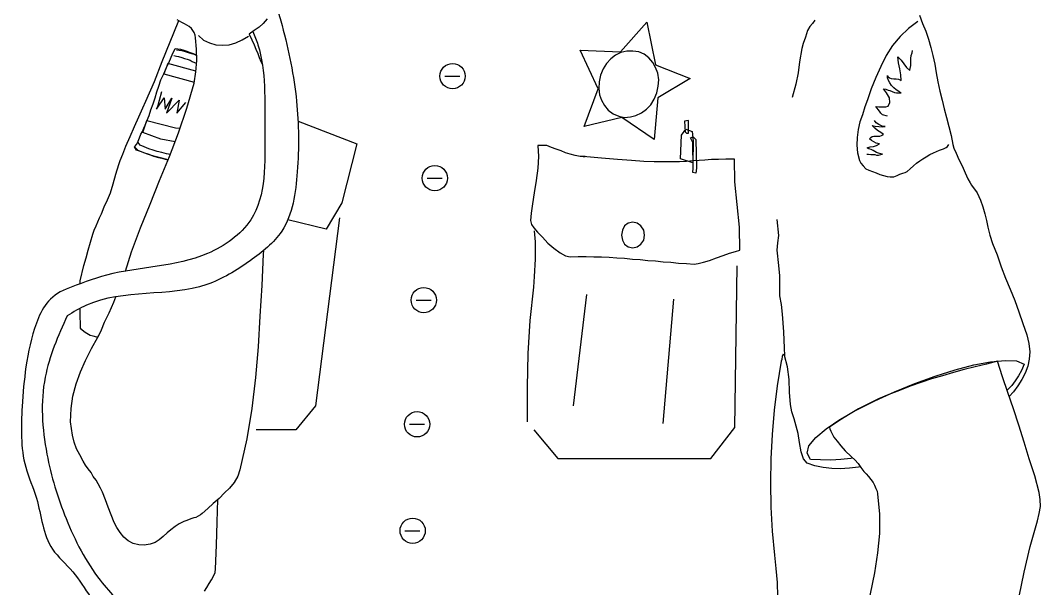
# Model space of a CAD drawing. Header units: millimetres. Extents: x -346728 to 1320345, y -537202 to -385966.
# Drawn here: x 594702 to 600603, y -499595 to -496309 of the extents above; entities that cross this region are included whole.
import ezdxf

# ---------------------------------------------------------------- set-up
doc = ezdxf.new("R2010")
doc.units = ezdxf.units.MM
doc.header["$LTSCALE"] = 100
doc.layers.add('manh', color=4, linetype='Continuous')

msp = doc.modelspace()

# ---------------------------------------------------------------- linework, layer by layer
at = {"layer": 'manh', "color": 9}
for p, q in [((595567.7, -496433.9, 455.8), (595615.1, -496318.3, 455.8)), ((595636, -496320.9, 455.8), (595609.8, -496305.2, 455.8)), ((595615.1, -496318.3, 455.8), (595618.3, -496310.3, 455.8)), ((595651.8, -496328.9, 455.8), (595636, -496320.9, 455.8)), ((595664.9, -496336.7, 455.8), (595651.8, -496328.9, 455.8)), ((596106.2, -496326.2, 455.8), (596082.6, -496347.2, 455.8)), ((596129.9, -496299.9, 455.8), (596106.2, -496326.2, 455.8)), ((598173.4, -496491.7, 455.8), (598325.8, -496318.3, 455.8)), ((598325.8, -496318.3, 455.8), (598375.8, -496565.2, 455.8)), ((599284.5, -496326.2, 455.8), (599268.8, -496344.6, 455.8)), ((599297.7, -496307.8, 455.8), (599284.5, -496326.2, 455.8)), ((599894.1, -496315.7, 455.8), (599838.9, -496355.1, 455.8)), ((599901.9, -496278.9, 455.8), (599920.3, -496326.2, 455.8)), ((599920.3, -496326.2, 455.8), (599938.6, -496370.8, 455.8)), ((595678, -496344.6, 455.8), (595664.9, -496336.7, 455.8)), ((595691.3, -496355.1, 455.8), (595678, -496344.6, 455.8)), ((595699.1, -496368.3, 455.8), (595691.3, -496355.1, 455.8)), ((595707, -496378.7, 455.8), (595699.1, -496368.3, 455.8)), ((595712.2, -496394.5, 455.8), (595707, -496378.7, 455.8)), ((595714.8, -496410.2, 455.8), (595712.2, -496394.5, 455.8)), ((596053.7, -496368.3, 455.8), (596024.9, -496389.2, 455.8)), ((596024.9, -496389.2, 455.8), (596040.6, -496420.8, 455.8)), ((596082.6, -496347.2, 455.8), (596053.7, -496368.3, 455.8)), ((599255.7, -496368.3, 455.8), (599242.6, -496405, 455.8)), ((599268.8, -496344.6, 455.8), (599255.7, -496368.3, 455.8)), ((599838.9, -496355.1, 455.8), (599791.6, -496402.4, 455.8)), ((599938.6, -496370.8, 455.8), (599954.4, -496418.2, 455.8)), ((595523.1, -496546.9, 455.8), (595567.7, -496433.9, 455.8)), ((595720.1, -496476, 455.8), (595714.8, -496410.2, 455.8)), ((595733.2, -496397.1, 455.8), (595762.2, -496423.4, 455.8)), ((595762.2, -496423.4, 455.8), (595796.3, -496439.2, 455.8)), ((595796.3, -496439.2, 455.8), (595833.1, -496449.6, 455.8)), ((595833.1, -496449.6, 455.8), (595869.8, -496452.3, 455.8)), ((595869.8, -496452.3, 455.8), (595909.3, -496449.6, 455.8)), ((595909.3, -496449.6, 455.8), (595948.7, -496439.2, 455.8)), ((595948.7, -496439.2, 455.8), (595985.4, -496420.8, 455.8)), ((595985.4, -496420.8, 455.8), (596022.2, -496399.8, 455.8)), ((596040.6, -496420.8, 455.8), (596053.7, -496449.6, 455.8)), ((596053.7, -496449.6, 455.8), (596064.2, -496476, 455.8)), ((599229.4, -496441.8, 455.8), (599221.6, -496470.7, 455.8)), ((599242.6, -496405, 455.8), (599229.4, -496441.8, 455.8)), ((599791.6, -496402.4, 455.8), (599747, -496454.9, 455.8)), ((599954.4, -496418.2, 455.8), (599967.6, -496465.4, 455.8)), ((595565.1, -496544.2, 455.8), (595580.8, -496507.4, 455.8)), ((595580.8, -496507.4, 455.8), (595596.7, -496470.7, 455.8)), ((595596.7, -496470.7, 455.8), (595612.4, -496473.3, 455.8)), ((595604.5, -496478.6, 455.8), (595620.2, -496481.1, 455.8)), ((595612.4, -496473.3, 455.8), (595628.2, -496476, 455.8)), ((595620.2, -496481.1, 455.8), (595636, -496483.8, 455.8)), ((595628.2, -496476, 455.8), (595646.6, -496481.1, 455.8)), ((595636, -496483.8, 455.8), (595654.5, -496489.1, 455.8)), ((595646.6, -496481.1, 455.8), (595664.9, -496486.4, 455.8)), ((595654.5, -496489.1, 455.8), (595672.9, -496494.3, 455.8)), ((595664.9, -496486.4, 455.8), (595683.3, -496494.3, 455.8)), ((595672.9, -496494.3, 455.8), (595691.3, -496499.5, 455.8)), ((595683.3, -496494.3, 455.8), (595701.7, -496499.5, 455.8)), ((595691.3, -496499.5, 455.8), (595707, -496504.8, 455.8)), ((595701.7, -496499.5, 455.8), (595717.5, -496507.4, 455.8)), ((595707, -496504.8, 455.8), (595721.5, -496512.1, 455.8)), ((595717.5, -496507.4, 455.8), (595721.4, -496508.7, 455.8)), ((595722.7, -496541.6, 455.8), (595720.1, -496476, 455.8)), ((596064.2, -496476, 455.8), (596074.7, -496499.5, 455.8)), ((596074.7, -496499.5, 455.8), (596082.6, -496523.2, 455.8)), ((598044.7, -496704.4, 455.8), (597939.6, -496481.1, 455.8)), ((597939.6, -496481.1, 455.8), (598173.4, -496491.7, 455.8)), ((598144.5, -496510.1, 455.8), (598118.2, -496531.1, 455.8)), ((598176, -496494.3, 455.8), (598144.5, -496510.1, 455.8)), ((598210.2, -496486.4, 455.8), (598176, -496494.3, 455.8)), ((598244.4, -496486.4, 455.8), (598210.2, -496486.4, 455.8)), ((598278.5, -496491.7, 455.8), (598244.4, -496486.4, 455.8)), ((598310, -496504.8, 455.8), (598278.5, -496491.7, 455.8)), ((598336.3, -496525.8, 455.8), (598310, -496504.8, 455.8)), ((599221.6, -496470.7, 455.8), (599208.5, -496549.5, 455.8)), ((599747, -496454.9, 455.8), (599710.2, -496512.7, 455.8)), ((599854.6, -496512.7, 455.8), (599859.8, -496497, 455.8)), ((599859.8, -496497, 455.8), (599862.5, -496483.8, 455.8)), ((599967.6, -496465.4, 455.8), (599980.7, -496512.7, 455.8)), ((595478.4, -496662.5, 455.8), (595523.1, -496546.9, 455.8)), ((595554.6, -496557.3, 455.8), (595531, -496617.8, 455.8)), ((595546.7, -496581, 455.8), (595565.1, -496544.2, 455.8)), ((595717.8, -496603.5, 455.8), (595554.6, -496557.3, 455.8)), ((595588.8, -496512.7, 455.8), (595604.5, -496515.4, 455.8)), ((595604.5, -496515.4, 455.8), (595617.6, -496517.9, 455.8)), ((595617.6, -496517.9, 455.8), (595636, -496523.2, 455.8)), ((595636, -496523.2, 455.8), (595651.8, -496528.5, 455.8)), ((595651.8, -496528.5, 455.8), (595667.6, -496533.8, 455.8)), ((595667.6, -496533.8, 455.8), (595683.3, -496538.9, 455.8)), ((595683.3, -496538.9, 455.8), (595696.4, -496546.9, 455.8)), ((595696.4, -496546.9, 455.8), (595709.6, -496552.1, 455.8)), ((595709.6, -496552.1, 455.8), (595721.5, -496556.1, 455.8)), ((595717.5, -496607.3, 455.8), (595722.7, -496541.6, 455.8)), ((596082.6, -496523.2, 455.8), (596093.1, -496546.9, 455.8)), ((596093.1, -496546.9, 455.8), (596102, -496564.7, 455.8)), ((598092, -496557.3, 455.8), (598073.6, -496588.9, 455.8)), ((598118.2, -496531.1, 455.8), (598092, -496557.3, 455.8)), ((598359.9, -496552.1, 455.8), (598336.3, -496525.8, 455.8)), ((598375.8, -496581, 455.8), (598359.9, -496552.1, 455.8)), ((598375.8, -496565.2, 455.8), (598575.4, -496644.1, 455.8)), ((599208.5, -496549.5, 455.8), (599200.5, -496612.5, 455.8)), ((599710.2, -496512.7, 455.8), (599678.6, -496575.7, 455.8)), ((599781.1, -496554.7, 455.8), (599778.4, -496520.5, 455.8)), ((599778.4, -496520.5, 455.8), (599796.8, -496538.9, 455.8)), ((599788.9, -496588.9, 455.8), (599781.1, -496554.7, 455.8)), ((599796.8, -496538.9, 455.8), (599812.6, -496560, 455.8)), ((599812.6, -496560, 455.8), (599828.3, -496581, 455.8)), ((599849.4, -496586.3, 455.8), (599852, -496570.5, 455.8)), ((599852, -496528.5, 455.8), (599854.6, -496512.7, 455.8)), ((599852, -496541.6, 455.8), (599852, -496528.5, 455.8)), ((599852, -496554.7, 455.8), (599852, -496541.6, 455.8)), ((599852, -496570.5, 455.8), (599852, -496554.7, 455.8)), ((599980.7, -496512.7, 455.8), (599991.2, -496562.6, 455.8)), ((599991.2, -496562.6, 455.8), (599999.1, -496612.5, 455.8)), ((595515.2, -496651.9, 455.8), (595531, -496617.8, 455.8)), ((595531, -496617.8, 455.8), (595546.7, -496581, 455.8)), ((595531, -496617.8, 455.8), (595708, -496666.7, 455.8)), ((595707, -496672.9, 455.8), (595717.5, -496607.3, 455.8)), ((598057.9, -496625.7, 455.8), (598050, -496665.1, 455.8)), ((598073.6, -496588.9, 455.8), (598057.9, -496625.7, 455.8)), ((598388.9, -496615.1, 455.8), (598375.8, -496581, 455.8)), ((598394.1, -496651.9, 455.8), (598388.9, -496615.1, 455.8)), ((599200.5, -496612.5, 455.8), (599187.4, -496678.2, 455.8)), ((599678.6, -496575.7, 455.8), (599649.7, -496638.8, 455.8)), ((599718, -496641.4, 455.8), (599718, -496628.2, 455.8)), ((599718, -496628.2, 455.8), (599720.6, -496636.2, 455.8)), ((599794.2, -496623, 455.8), (599788.9, -496588.9, 455.8)), ((599796.8, -496657.2, 455.8), (599794.2, -496623, 455.8)), ((599828.3, -496581, 455.8), (599846.7, -496599.4, 455.8)), ((599846.7, -496599.4, 455.8), (599849.4, -496586.3, 455.8)), ((599999.1, -496612.5, 455.8), (600009.6, -496665.1, 455.8)), ((595428.6, -496775.4, 455.8), (595478.4, -496662.5, 455.8)), ((595491.5, -496722.8, 455.8), (595502.1, -496688.7, 455.8)), ((595502.1, -496688.7, 455.8), (595515.2, -496651.9, 455.8)), ((595664.9, -496817.4, 455.8), (595707, -496672.9, 455.8)), ((598050, -496665.1, 455.8), (598047.3, -496701.9, 455.8)), ((598383.6, -496728.1, 455.8), (598391.5, -496688.7, 455.8)), ((598575.4, -496644.1, 455.8), (598388.9, -496757, 455.8)), ((598391.5, -496688.7, 455.8), (598394.1, -496651.9, 455.8)), ((599187.4, -496678.2, 455.8), (599166.4, -496754.4, 455.8)), ((599649.7, -496638.8, 455.8), (599623.4, -496704.4, 455.8)), ((599723.3, -496657.2, 455.8), (599718, -496641.4, 455.8)), ((599720.6, -496636.2, 455.8), (599728.6, -496641.4, 455.8)), ((599731.1, -496670.3, 455.8), (599723.3, -496657.2, 455.8)), ((599728.6, -496641.4, 455.8), (599739, -496644.1, 455.8)), ((599741.7, -496686, 455.8), (599731.1, -496670.3, 455.8)), ((599739, -496644.1, 455.8), (599754.8, -496646.7, 455.8)), ((599754.8, -496699.2, 455.8), (599741.7, -496686, 455.8)), ((599754.8, -496646.7, 455.8), (599767.9, -496646.7, 455.8)), ((599767.9, -496646.7, 455.8), (599781.1, -496649.3, 455.8)), ((599781.1, -496649.3, 455.8), (599791.6, -496651.9, 455.8)), ((599791.6, -496651.9, 455.8), (599796.8, -496657.2, 455.8)), ((600009.6, -496665.1, 455.8), (600020.1, -496717.6, 455.8)), ((595481.1, -496757, 455.8), (595491.5, -496722.8, 455.8)), ((595517.8, -496722.8, 455.8), (595504.7, -496772.8, 455.8)), ((597963.3, -496922.5, 455.8), (598044.7, -496704.4, 455.8)), ((598047.3, -496701.9, 455.8), (598052.6, -496738.7, 455.8)), ((598052.6, -496738.7, 455.8), (598063.1, -496770.1, 455.8)), ((598367.8, -496764.9, 455.8), (598383.6, -496728.1, 455.8)), ((599623.4, -496704.4, 455.8), (599602.4, -496767.5, 455.8)), ((599712.7, -496728.1, 455.8), (599694.3, -496704.4, 455.8)), ((599694.3, -496704.4, 455.8), (599707.5, -496707.1, 455.8)), ((599707.5, -496707.1, 455.8), (599720.6, -496712.3, 455.8)), ((599728.6, -496757, 455.8), (599712.7, -496728.1, 455.8)), ((599720.6, -496712.3, 455.8), (599731.1, -496715, 455.8)), ((599731.1, -496715, 455.8), (599744.3, -496720.3, 455.8)), ((599744.3, -496720.3, 455.8), (599757.4, -496725.4, 455.8)), ((599767.9, -496709.7, 455.8), (599754.8, -496699.2, 455.8)), ((599757.4, -496725.4, 455.8), (599770.5, -496728.1, 455.8)), ((599783.7, -496720.3, 455.8), (599767.9, -496709.7, 455.8)), ((599770.5, -496728.1, 455.8), (599783.7, -496728.1, 455.8)), ((599796.8, -496728.1, 455.8), (599783.7, -496720.3, 455.8)), ((599783.7, -496728.1, 455.8), (599796.8, -496728.1, 455.8)), ((600020.1, -496717.6, 455.8), (600033.2, -496770.1, 455.8)), ((595410.2, -496814.7, 455.8), (595428.6, -496775.4, 455.8)), ((595457.4, -496825.3, 455.8), (595470.5, -496791.2, 455.8)), ((595470.5, -496791.2, 455.8), (595481.1, -496757, 455.8)), ((595488.9, -496822.7, 455.8), (595533.6, -496757, 455.8)), ((595496.8, -496801.6, 455.8), (595491.5, -496817.4, 455.8)), ((595504.7, -496772.8, 455.8), (595496.8, -496801.6, 455.8)), ((595533.6, -496757, 455.8), (595538.9, -496822.7, 455.8)), ((595538.9, -496822.7, 455.8), (595578.3, -496759.6, 455.8)), ((595578.3, -496759.6, 455.8), (595546.7, -496846.3, 455.8)), ((595546.7, -496846.3, 455.8), (595620.2, -496770.1, 455.8)), ((595620.2, -496770.1, 455.8), (595607.1, -496846.3, 455.8)), ((595607.1, -496846.3, 455.8), (595659.7, -496783.2, 455.8)), ((598063.1, -496770.1, 455.8), (598081.5, -496801.6, 455.8)), ((598081.5, -496801.6, 455.8), (598102.5, -496827.9, 455.8)), ((598323.1, -496822.7, 455.8), (598349.4, -496796.4, 455.8)), ((598349.4, -496796.4, 455.8), (598367.8, -496764.9, 455.8)), ((598388.9, -496757, 455.8), (598367.8, -496998.7, 455.8)), ((599602.4, -496767.5, 455.8), (599586.7, -496809.6, 455.8)), ((599670.8, -496833.1, 455.8), (599649.7, -496806.9, 455.8)), ((599649.7, -496806.9, 455.8), (599668.1, -496809.6, 455.8)), ((599707.5, -496809.6, 455.8), (599720.6, -496804.3, 455.8)), ((599720.6, -496804.3, 455.8), (599731.1, -496783.2, 455.8)), ((599731.1, -496783.2, 455.8), (599728.6, -496757, 455.8)), ((600033.2, -496770.1, 455.8), (600046.3, -496820, 455.8)), ((595386.5, -496867.4, 455.8), (595410.2, -496814.7, 455.8)), ((595431.2, -496896.2, 455.8), (595446.9, -496859.4, 455.8)), ((595446.9, -496859.4, 455.8), (595457.4, -496825.3, 455.8)), ((595491.5, -496817.4, 455.8), (595488.9, -496822.7, 455.8)), ((595617.6, -496959.3, 455.8), (595664.9, -496817.4, 455.8)), ((598102.5, -496827.9, 455.8), (598131.4, -496849, 455.8)), ((598131.4, -496849, 455.8), (598162.9, -496862.1, 455.8)), ((598162.9, -496862.1, 455.8), (598197.1, -496869.9, 455.8)), ((598231.2, -496867.4, 455.8), (598262.8, -496859.4, 455.8)), ((598262.8, -496859.4, 455.8), (598294.3, -496843.7, 455.8)), ((598294.3, -496843.7, 455.8), (598323.1, -496822.7, 455.8)), ((599573.6, -496854.2, 455.8), (599557.8, -496896.2, 455.8)), ((599586.7, -496809.6, 455.8), (599573.6, -496854.2, 455.8)), ((599668.1, -496809.6, 455.8), (599689.2, -496809.6, 455.8)), ((599678.6, -496846.3, 455.8), (599670.8, -496833.1, 455.8)), ((599689.2, -496854.2, 455.8), (599678.6, -496846.3, 455.8)), ((599689.2, -496809.6, 455.8), (599707.5, -496809.6, 455.8)), ((599718, -496862.1, 455.8), (599689.2, -496854.2, 455.8)), ((600046.3, -496820, 455.8), (600059.5, -496869.9, 455.8)), ((595336.6, -496980.2, 455.8), (595362.8, -496922.5, 455.8)), ((595362.8, -496922.5, 455.8), (595386.5, -496867.4, 455.8)), ((595410.2, -496956.7, 455.8), (595433.7, -496888.3, 455.8)), ((595415.3, -496933, 455.8), (595423.3, -496914.6, 455.8)), ((595423.3, -496914.6, 455.8), (595431.2, -496896.2, 455.8)), ((595433.7, -496888.3, 455.8), (595599.2, -496930.3, 455.8)), ((596308, -496891.2, 455.8), (596647.4, -497022.3, 455.8)), ((598181.3, -496869.9, 455.8), (597963.3, -496922.5, 455.8)), ((598367.8, -496998.7, 455.8), (598181.3, -496869.9, 455.8)), ((598197.1, -496869.9, 455.8), (598231.2, -496867.4, 455.8)), ((598567.4, -496888.3, 455.8), (598543.8, -496890.9, 455.8)), ((598543.8, -496890.9, 455.8), (598546.4, -496954, 455.8)), ((598567.4, -496961.8, 455.8), (598567.4, -496888.3, 455.8)), ((599557.8, -496896.2, 455.8), (599547.2, -496940.9, 455.8)), ((599644.5, -496933, 455.8), (599628.7, -496917.2, 455.8)), ((599628.7, -496917.2, 455.8), (599647.1, -496919.9, 455.8)), ((599652.4, -496901.5, 455.8), (599641.8, -496888.3, 455.8)), ((599647.1, -496919.9, 455.8), (599668.1, -496922.5, 455.8)), ((599668.1, -496912, 455.8), (599652.4, -496901.5, 455.8)), ((599686.5, -496919.9, 455.8), (599668.1, -496912, 455.8)), ((599668.1, -496922.5, 455.8), (599686.5, -496925.1, 455.8)), ((599704.9, -496922.5, 455.8), (599686.5, -496919.9, 455.8)), ((599686.5, -496925.1, 455.8), (599704.9, -496922.5, 455.8)), ((600059.5, -496869.9, 455.8), (600072.6, -496922.5, 455.8)), ((600072.6, -496922.5, 455.8), (600085.7, -496975, 455.8)), ((595312.9, -497035.5, 455.8), (595336.6, -496980.2, 455.8)), ((595391.8, -496988.1, 455.8), (595399.6, -496967.1, 455.8)), ((595399.6, -496967.1, 455.8), (595407.5, -496951.4, 455.8)), ((595407.5, -496951.4, 455.8), (595415.3, -496933, 455.8)), ((595515.2, -496996.1, 455.8), (595410.2, -496956.7, 455.8)), ((595565.1, -497095.8, 455.8), (595617.6, -496959.3, 455.8)), ((595599.2, -496930.3, 455.8), (595626.7, -496932, 455.8)), ((598520.2, -497109, 455.8), (598525.4, -496972.4, 455.8)), ((598525.4, -496972.4, 455.8), (598551.7, -496938.3, 455.8)), ((598546.4, -496954, 455.8), (598554.3, -496961.8, 455.8)), ((598551.7, -496938.3, 455.8), (598588.5, -496951.4, 455.8)), ((598554.3, -496961.8, 455.8), (598567.4, -496961.8, 455.8)), ((598578, -496988.1, 455.8), (598593.8, -496982.9, 455.8)), ((598588.5, -496951.4, 455.8), (598593.8, -497006.5, 455.8)), ((598593.8, -496982.9, 455.8), (598609.5, -496998.7, 455.8)), ((599547.2, -496940.9, 455.8), (599542.1, -496985.5, 455.8)), ((599620.8, -496985.5, 455.8), (599628.7, -496980.2, 455.8)), ((599628.7, -496980.2, 455.8), (599639.2, -496977.7, 455.8)), ((599639.2, -496977.7, 455.8), (599649.7, -496977.7, 455.8)), ((599660.2, -496946.1, 455.8), (599644.5, -496933, 455.8)), ((599649.7, -496977.7, 455.8), (599662.8, -496977.7, 455.8)), ((599678.6, -496956.7, 455.8), (599660.2, -496946.1, 455.8)), ((599662.8, -496977.7, 455.8), (599673.3, -496977.7, 455.8)), ((599673.3, -496977.7, 455.8), (599683.9, -496975, 455.8)), ((599694.3, -496969.8, 455.8), (599678.6, -496956.7, 455.8)), ((599683.9, -496975, 455.8), (599694.3, -496969.8, 455.8)), ((600085.7, -496975, 455.8), (600096.3, -497027.6, 455.8)), ((595294.6, -497082.7, 455.8), (595312.9, -497035.5, 455.8)), ((595362.8, -497040.7, 455.8), (595376, -497024.9, 455.8)), ((595373.4, -497059.1, 455.8), (595362.8, -497040.7, 455.8)), ((595383.9, -497061.7, 455.8), (595362.8, -497040.7, 455.8)), ((595376, -497024.9, 455.8), (595383.9, -497006.5, 455.8)), ((595383.9, -497006.5, 455.8), (595391.8, -496988.1, 455.8)), ((595394.4, -497030.2, 455.8), (595383.9, -497014.5, 455.8)), ((595418, -497040.7, 455.8), (595394.4, -497030.2, 455.8)), ((595444.3, -497051.2, 455.8), (595418, -497040.7, 455.8)), ((595597.6, -497011.3, 455.8), (595515.2, -496996.1, 455.8)), ((596647.4, -497022.3, 455.8), (596560.7, -497363.8, 455.8)), ((597695.4, -497032.8, 455.8), (597698.1, -497095.8, 455.8)), ((597747.9, -497032.8, 455.8), (597695.4, -497032.8, 455.8)), ((597774.2, -497043.3, 455.8), (597747.9, -497032.8, 455.8)), ((597800.5, -497053.9, 455.8), (597774.2, -497043.3, 455.8)), ((598591.1, -497014.5, 455.8), (598578, -496988.1, 455.8)), ((598593.8, -497006.5, 455.8), (598591.1, -497132.6, 455.8)), ((598593.8, -497164.2, 455.8), (598591.1, -497014.5, 455.8)), ((598609.5, -496998.7, 455.8), (598612.1, -497164.2, 455.8)), ((599542.1, -496985.5, 455.8), (599539.4, -497030.2, 455.8)), ((599539.4, -497030.2, 455.8), (599544.6, -497074.8, 455.8)), ((599599.8, -497045.9, 455.8), (599618.1, -497040.7, 455.8)), ((599613, -496993.4, 455.8), (599620.8, -496985.5, 455.8)), ((599626.1, -497003.9, 455.8), (599613, -496993.4, 455.8)), ((599618.1, -497040.7, 455.8), (599636.5, -497038, 455.8)), ((599639.2, -497011.8, 455.8), (599626.1, -497003.9, 455.8)), ((599636.5, -497038, 455.8), (599654.9, -497032.8, 455.8)), ((599652.4, -497019.6, 455.8), (599639.2, -497011.8, 455.8)), ((599670.8, -497022.3, 455.8), (599652.4, -497019.6, 455.8)), ((599654.9, -497032.8, 455.8), (599670.8, -497022.3, 455.8)), ((600049, -497048.6, 455.8), (600056.9, -497043.3, 455.8)), ((600056.9, -497043.3, 455.8), (600064.7, -497038, 455.8)), ((600064.7, -497038, 455.8), (600072.6, -497027.6, 455.8)), ((600096.3, -497027.6, 455.8), (600101.5, -497048.6, 455.8)), ((595278.8, -497119.5, 455.8), (595294.6, -497082.7, 455.8)), ((595402.2, -497069.6, 455.8), (595373.4, -497059.1, 455.8)), ((595415.3, -497074.8, 455.8), (595383.9, -497061.7, 455.8)), ((595431.2, -497080.1, 455.8), (595402.2, -497069.6, 455.8)), ((595446.9, -497085.4, 455.8), (595415.3, -497074.8, 455.8)), ((595460, -497090.6, 455.8), (595431.2, -497080.1, 455.8)), ((595470.5, -497059.1, 455.8), (595444.3, -497051.2, 455.8)), ((595473.1, -497095.8, 455.8), (595446.9, -497085.4, 455.8)), ((595488.9, -497098.5, 455.8), (595460, -497090.6, 455.8)), ((595494.2, -497067, 455.8), (595470.5, -497059.1, 455.8)), ((595502.1, -497103.8, 455.8), (595473.1, -497095.8, 455.8)), ((595520.5, -497106.4, 455.8), (595488.9, -497098.5, 455.8)), ((595520.5, -497072.3, 455.8), (595494.2, -497067, 455.8)), ((595507.3, -497235.1, 455.8), (595565.1, -497095.8, 455.8)), ((595546.7, -497080.1, 455.8), (595520.5, -497072.3, 455.8)), ((595569.6, -497084.3, 455.8), (595546.7, -497080.1, 455.8)), ((597698.1, -497095.8, 455.8), (597695.4, -497164.2, 455.8)), ((597829.3, -497064.3, 455.8), (597800.5, -497053.9, 455.8)), ((597855.6, -497074.8, 455.8), (597829.3, -497064.3, 455.8)), ((597881.8, -497082.7, 455.8), (597855.6, -497074.8, 455.8)), ((597910.8, -497090.6, 455.8), (597881.8, -497082.7, 455.8)), ((597939.6, -497095.8, 455.8), (597910.8, -497090.6, 455.8)), ((597968.6, -497095.8, 455.8), (597939.6, -497095.8, 455.8)), ((598063.1, -497106.4, 455.8), (597958, -497095.8, 455.8)), ((597958, -497095.8, 455.8), (597960.7, -497095.8, 455.8)), ((597960.7, -497095.8, 455.8), (597963.3, -497095.8, 455.8)), ((597963.3, -497095.8, 455.8), (597966, -497095.8, 455.8)), ((597966, -497095.8, 455.8), (597968.6, -497095.8, 455.8)), ((599544.6, -497074.8, 455.8), (599555.2, -497119.5, 455.8)), ((599597.2, -497082.7, 455.8), (599607.7, -497082.7, 455.8)), ((599610.3, -497051.2, 455.8), (599599.8, -497045.9, 455.8)), ((599607.7, -497082.7, 455.8), (599620.8, -497085.4, 455.8)), ((599623.4, -497056.4, 455.8), (599610.3, -497051.2, 455.8)), ((599620.8, -497085.4, 455.8), (599631.4, -497085.4, 455.8)), ((599634, -497061.7, 455.8), (599623.4, -497056.4, 455.8)), ((599631.4, -497085.4, 455.8), (599644.5, -497085.4, 455.8)), ((599644.5, -497067, 455.8), (599634, -497061.7, 455.8)), ((599654.9, -497072.3, 455.8), (599644.5, -497067, 455.8)), ((599644.5, -497085.4, 455.8), (599654.9, -497088, 455.8)), ((599665.5, -497077.4, 455.8), (599654.9, -497072.3, 455.8)), ((599654.9, -497088, 455.8), (599665.5, -497088, 455.8)), ((599678.6, -497080.1, 455.8), (599665.5, -497077.4, 455.8)), ((599665.5, -497088, 455.8), (599678.6, -497085.4, 455.8)), ((599689.2, -497082.7, 455.8), (599678.6, -497080.1, 455.8)), ((599678.6, -497085.4, 455.8), (599689.2, -497082.7, 455.8)), ((599922.9, -497109, 455.8), (599941.3, -497098.5, 455.8)), ((599941.3, -497098.5, 455.8), (599962.3, -497085.4, 455.8)), ((599962.3, -497085.4, 455.8), (599983.3, -497074.8, 455.8)), ((599983.3, -497074.8, 455.8), (600001.7, -497067, 455.8)), ((600001.7, -497067, 455.8), (600017.5, -497059.1, 455.8)), ((600017.5, -497059.1, 455.8), (600030.6, -497056.4, 455.8)), ((600030.6, -497056.4, 455.8), (600041.1, -497051.2, 455.8)), ((600041.1, -497051.2, 455.8), (600049, -497048.6, 455.8)), ((600101.5, -497048.6, 455.8), (600114.7, -497077.4, 455.8)), ((600114.7, -497077.4, 455.8), (600130.4, -497114.2, 455.8)), ((595255.1, -497198.3, 455.8), (595270.9, -497143.2, 455.8)), ((595270.9, -497143.2, 455.8), (595278.8, -497119.5, 455.8)), ((595528.3, -497109, 455.8), (595502.1, -497103.8, 455.8)), ((595549.3, -497114.2, 455.8), (595520.5, -497106.4, 455.8)), ((595554.6, -497116.9, 455.8), (595528.3, -497109, 455.8)), ((595556.9, -497115.6, 455.8), (595549.3, -497114.2, 455.8)), ((595556.3, -497117.1, 455.8), (595554.6, -497116.9, 455.8)), ((598155, -497114.2, 455.8), (598063.1, -497106.4, 455.8)), ((598236.5, -497119.5, 455.8), (598155, -497114.2, 455.8)), ((598307.4, -497124.8, 455.8), (598236.5, -497119.5, 455.8)), ((598367.8, -497127.4, 455.8), (598307.4, -497124.8, 455.8)), ((598423, -497127.4, 455.8), (598367.8, -497127.4, 455.8)), ((598470.2, -497127.4, 455.8), (598423, -497127.4, 455.8)), ((598514.9, -497127.4, 455.8), (598470.2, -497127.4, 455.8)), ((598554.3, -497124.8, 455.8), (598514.9, -497127.4, 455.8)), ((598591.1, -497132.6, 455.8), (598520.2, -497109, 455.8)), ((598591.1, -497122.1, 455.8), (598554.3, -497124.8, 455.8)), ((598627.9, -497119.5, 455.8), (598591.1, -497122.1, 455.8)), ((598662, -497116.9, 455.8), (598627.9, -497119.5, 455.8)), ((598698.8, -497114.2, 455.8), (598662, -497116.9, 455.8)), ((598740.9, -497114.2, 455.8), (598698.8, -497114.2, 455.8)), ((598782.9, -497111.6, 455.8), (598740.9, -497114.2, 455.8)), ((598832.8, -497111.6, 455.8), (598782.9, -497111.6, 455.8)), ((598835.4, -497242.9, 455.8), (598832.8, -497111.6, 455.8)), ((599555.2, -497119.5, 455.8), (599563, -497135.2, 455.8)), ((599563, -497135.2, 455.8), (599576.2, -497151, 455.8)), ((599576.2, -497151, 455.8), (599591.9, -497166.7, 455.8)), ((599849.4, -497166.7, 455.8), (599867.7, -497151, 455.8)), ((599867.7, -497151, 455.8), (599886.1, -497135.2, 455.8)), ((599886.1, -497135.2, 455.8), (599904.5, -497122.1, 455.8)), ((599904.5, -497122.1, 455.8), (599922.9, -497109, 455.8)), ((600130.4, -497114.2, 455.8), (600148.8, -497151, 455.8)), ((600148.8, -497151, 455.8), (600167.2, -497190.4, 455.8)), ((595239.4, -497253.5, 455.8), (595255.1, -497198.3, 455.8)), ((597695.4, -497164.2, 455.8), (597685, -497235.1, 455.8)), ((598591.1, -497187.8, 455.8), (598593.8, -497164.2, 455.8)), ((598609.5, -497193, 455.8), (598591.1, -497187.8, 455.8)), ((598612.1, -497164.2, 455.8), (598609.5, -497193, 455.8)), ((599591.9, -497166.7, 455.8), (599610.3, -497174.7, 455.8)), ((599610.3, -497174.7, 455.8), (599631.4, -497182.6, 455.8)), ((599631.4, -497182.6, 455.8), (599652.4, -497190.4, 455.8)), ((599652.4, -497190.4, 455.8), (599673.3, -497201, 455.8)), ((599673.3, -497201, 455.8), (599694.3, -497206.2, 455.8)), ((599694.3, -497206.2, 455.8), (599715.4, -497211.4, 455.8)), ((599715.4, -497211.4, 455.8), (599733.8, -497214.1, 455.8)), ((599733.8, -497214.1, 455.8), (599754.8, -497214.1, 455.8)), ((599754.8, -497214.1, 455.8), (599773.2, -497206.2, 455.8)), ((599773.2, -497206.2, 455.8), (599788.9, -497198.3, 455.8)), ((599788.9, -497198.3, 455.8), (599807.3, -497193, 455.8)), ((599807.3, -497193, 455.8), (599820.5, -497187.8, 455.8)), ((599820.5, -497187.8, 455.8), (599831, -497182.6, 455.8)), ((599831, -497182.6, 455.8), (599849.4, -497166.7, 455.8)), ((600167.2, -497190.4, 455.8), (600183, -497224.5, 455.8)), ((595223.7, -497306, 455.8), (595239.4, -497253.5, 455.8)), ((595452.1, -497371.6, 455.8), (595507.3, -497235.1, 455.8)), ((597685, -497235.1, 455.8), (597674.4, -497306, 455.8)), ((598848.5, -497374.3, 455.8), (598835.4, -497242.9, 455.8)), ((600183, -497224.5, 455.8), (600196.1, -497248.2, 455.8)), ((600196.1, -497248.2, 455.8), (600204, -497261.3, 455.8)), ((600204, -497261.3, 455.8), (600235.5, -497306, 455.8)), ((595200, -497361.2, 455.8), (595223.7, -497306, 455.8)), ((597674.4, -497306, 455.8), (597663.9, -497369.1, 455.8)), ((600235.5, -497306, 455.8), (600256.5, -497348.1, 455.8)), ((595181.6, -497403.2, 455.8), (595189.5, -497382.2, 455.8)), ((595189.5, -497382.2, 455.8), (595200, -497361.2, 455.8)), ((595397, -497508.3, 455.8), (595452.1, -497371.6, 455.8)), ((596560.7, -497363.8, 455.8), (596471.3, -497516.2, 455.8)), ((597663.9, -497369.1, 455.8), (597656, -497424.3, 455.8)), ((598861.6, -497505.6, 455.8), (598848.5, -497374.3, 455.8)), ((600256.5, -497348.1, 455.8), (600269.6, -497387.5, 455.8)), ((600269.6, -497387.5, 455.8), (600280.2, -497426.8, 455.8)), ((595150.1, -497474.1, 455.8), (595160.6, -497450.5, 455.8)), ((595160.6, -497450.5, 455.8), (595171.1, -497426.8, 455.8)), ((595171.1, -497426.8, 455.8), (595181.6, -497403.2, 455.8)), ((596547.5, -497450.5, 455.8), (596408.3, -498537.9, 455.8)), ((597656, -497424.3, 455.8), (597653.5, -497466.2, 455.8)), ((600280.2, -497426.8, 455.8), (600290.6, -497466.2, 455.8)), ((595129.1, -497521.4, 455.8), (595139.5, -497497.8, 455.8)), ((595139.5, -497497.8, 455.8), (595150.1, -497474.1, 455.8)), ((595344.4, -497647.4, 455.8), (595397, -497508.3, 455.8)), ((596471.3, -497516.2, 455.8), (596248.6, -497462.3, 455.8)), ((597653.5, -497466.2, 455.8), (597658.7, -497489.9, 455.8)), ((597658.7, -497489.9, 455.8), (597671.9, -497508.3, 455.8)), ((597671.9, -497508.3, 455.8), (597692.8, -497534.6, 455.8)), ((598197.1, -497497.8, 455.8), (598184, -497521.4, 455.8)), ((598218.1, -497482, 455.8), (598197.1, -497497.8, 455.8)), ((598244.4, -497476.8, 455.8), (598218.1, -497482, 455.8)), ((598270.6, -497482, 455.8), (598244.4, -497476.8, 455.8)), ((598291.6, -497497.8, 455.8), (598270.6, -497482, 455.8)), ((598307.4, -497521.4, 455.8), (598291.6, -497497.8, 455.8)), ((598864.3, -497637, 455.8), (598861.6, -497505.6, 455.8)), ((599077.1, -497461, 455.8), (599087.6, -497553, 455.8)), ((600290.6, -497466.2, 455.8), (600298.6, -497505.6, 455.8)), ((600298.6, -497505.6, 455.8), (600309, -497550.3, 455.8)), ((595108.1, -497592.3, 455.8), (595121.2, -497545, 455.8)), ((595121.2, -497545, 455.8), (595129.1, -497521.4, 455.8)), ((597674.4, -497526.7, 455.8), (597679.7, -497589.7, 455.8)), ((597692.8, -497534.6, 455.8), (597721.7, -497563.4, 455.8)), ((597721.7, -497563.4, 455.8), (597753.1, -497597.6, 455.8)), ((598184, -497521.4, 455.8), (598178.7, -497550.3, 455.8)), ((598178.7, -497550.3, 455.8), (598184, -497579.2, 455.8)), ((598312.7, -497550.3, 455.8), (598307.4, -497521.4, 455.8)), ((598307.4, -497579.2, 455.8), (598312.7, -497550.3, 455.8)), ((599087.6, -497553, 455.8), (599082.3, -497594.9, 455.8)), ((600309, -497550.3, 455.8), (600324.8, -497600.2, 455.8)), ((595094.9, -497637, 455.8), (595108.1, -497592.3, 455.8)), ((597679.7, -497589.7, 455.8), (597679.7, -497689.5, 455.8)), ((597753.1, -497597.6, 455.8), (597787.3, -497626.5, 455.8)), ((597787.3, -497626.5, 455.8), (597824, -497652.7, 455.8)), ((598184, -497579.2, 455.8), (598197.1, -497602.8, 455.8)), ((598197.1, -497602.8, 455.8), (598218.1, -497618.6, 455.8)), ((598218.1, -497618.6, 455.8), (598244.4, -497623.9, 455.8)), ((598244.4, -497623.9, 455.8), (598270.6, -497618.6, 455.8)), ((598270.6, -497618.6, 455.8), (598291.6, -497602.8, 455.8)), ((598291.6, -497602.8, 455.8), (598307.4, -497579.2, 455.8)), ((599082.3, -497594.9, 455.8), (599077.1, -497637, 455.8)), ((600324.8, -497600.2, 455.8), (600351.1, -497665.8, 455.8)), ((595068.6, -497726.3, 455.8), (595081.7, -497681.7, 455.8)), ((595081.7, -497681.7, 455.8), (595094.9, -497637, 455.8)), ((595309.4, -497758.8, 455.8), (595344.4, -497647.4, 455.8)), ((596106.2, -497660.6, 455.8), (596098.4, -497841.9, 455.8)), ((596107.4, -497641.1, 455.8), (596106.2, -497660.6, 455.8)), ((597679.7, -497689.5, 455.8), (597674.4, -497789.4, 455.8)), ((597824, -497652.7, 455.8), (597855.6, -497671.1, 455.8)), ((597855.6, -497671.1, 455.8), (597881.8, -497676.4, 455.8)), ((597881.8, -497676.4, 455.8), (597929.2, -497673.7, 455.8)), ((597929.2, -497673.7, 455.8), (597973.8, -497673.7, 455.8)), ((597973.8, -497673.7, 455.8), (598018.5, -497676.4, 455.8)), ((598018.5, -497676.4, 455.8), (598063.1, -497676.4, 455.8)), ((598063.1, -497676.4, 455.8), (598107.8, -497679, 455.8)), ((598107.8, -497679, 455.8), (598152.5, -497681.7, 455.8)), ((598152.5, -497681.7, 455.8), (598197.1, -497684.2, 455.8)), ((598197.1, -497684.2, 455.8), (598241.8, -497689.5, 455.8)), ((598241.8, -497689.5, 455.8), (598286.4, -497692.1, 455.8)), ((598286.4, -497692.1, 455.8), (598331.1, -497697.4, 455.8)), ((598688.3, -497697.4, 455.8), (598727.7, -497681.7, 455.8)), ((598727.7, -497681.7, 455.8), (598767.1, -497668.5, 455.8)), ((598767.1, -497668.5, 455.8), (598803.8, -497655.4, 455.8)), ((598803.8, -497655.4, 455.8), (598838.1, -497644.9, 455.8)), ((598838.1, -497644.9, 455.8), (598864.3, -497637, 455.8)), ((599077.1, -497637, 455.8), (599087.6, -497726.3, 455.8)), ((600351.1, -497665.8, 455.8), (600374.8, -497734.2, 455.8)), ((595047.6, -497815.6, 455.8), (595068.6, -497726.3, 455.8)), ((598331.1, -497697.4, 455.8), (598375.8, -497700.1, 455.8)), ((598375.8, -497700.1, 455.8), (598420.4, -497705.2, 455.8)), ((598420.4, -497705.2, 455.8), (598465, -497707.9, 455.8)), ((598465, -497707.9, 455.8), (598509.6, -497713.2, 455.8)), ((598509.6, -497713.2, 455.8), (598554.3, -497715.8, 455.8)), ((598554.3, -497715.8, 455.8), (598598.9, -497718.4, 455.8)), ((598598.9, -497718.4, 455.8), (598622.6, -497715.8, 455.8)), ((598622.6, -497715.8, 455.8), (598654.2, -497707.9, 455.8)), ((598654.2, -497707.9, 455.8), (598688.3, -497697.4, 455.8)), ((598835.4, -498664.1, 455.8), (598848.5, -497728.9, 455.8)), ((599087.6, -497726.3, 455.8), (599092.8, -497786.7, 455.8)), ((600374.8, -497734.2, 455.8), (600401, -497799.8, 455.8)), ((597674.4, -497789.4, 455.8), (597669.2, -497852.3, 455.8)), ((599092.8, -497786.7, 455.8), (599092.8, -497847.2, 455.8)), ((600401, -497799.8, 455.8), (600427.3, -497862.9, 455.8)), ((595047.1, -497832.6, 455.8), (595047.6, -497815.6, 455.8)), ((596098.4, -497841.9, 455.8), (596087.8, -498020.5, 455.8)), ((597669.2, -497852.3, 455.8), (597648.2, -498044.1, 455.8)), ((599092.8, -497847.2, 455.8), (599092.8, -497902.3, 455.8)), ((600427.3, -497862.9, 455.8), (600453.5, -497928.5, 455.8)), ((595242, -497939.1, 455.8), (595254.9, -497907.4, 455.8)), ((597976.4, -497894.4, 455.8), (597900.2, -498537.9, 455.8)), ((598480.8, -497920.7, 455.8), (598417.7, -498640.4, 455.8)), ((599092.8, -497902.3, 455.8), (599103.3, -497952.2, 455.8)), ((600453.5, -497928.5, 455.8), (600477.2, -497994.3, 455.8)), ((595047.6, -497996.9, 455.8), (595047, -497974.8, 455.8)), ((595215.7, -497999.4, 455.8), (595242, -497939.1, 455.8)), ((599103.3, -497952.2, 455.8), (599108.6, -498007.4, 455.8)), ((595050.2, -498088.8, 455.8), (595047.6, -497996.9, 455.8)), ((595189.5, -498054.6, 455.8), (595215.7, -497999.4, 455.8)), ((596087.8, -498020.5, 455.8), (596077.4, -498196.5, 455.8)), ((597648.2, -498044.1, 455.8), (597637.6, -498235.9, 455.8)), ((599108.6, -498007.4, 455.8), (599116.5, -498109.9, 455.8)), ((600477.2, -497994.3, 455.8), (600500.8, -498062.5, 455.8)), ((595055.5, -498096.6, 455.8), (595050.2, -498088.8, 455.8)), ((595071.3, -498109.9, 455.8), (595055.5, -498096.6, 455.8)), ((595155.3, -498130.8, 455.8), (595171.1, -498099.3, 455.8)), ((595171.1, -498099.3, 455.8), (595189.5, -498054.6, 455.8)), ((600500.8, -498062.5, 455.8), (600524.5, -498128.2, 455.8)), ((595087, -498120.3, 455.8), (595071.3, -498109.9, 455.8)), ((595105.4, -498130.8, 455.8), (595087, -498120.3, 455.8)), ((595123.8, -498136.1, 455.8), (595105.4, -498130.8, 455.8)), ((595113.3, -498207, 455.8), (595150.1, -498141.3, 455.8)), ((595144.8, -498141.3, 455.8), (595123.8, -498136.1, 455.8)), ((595149.4, -498142.4, 455.8), (595144.8, -498141.3, 455.8)), ((595150.1, -498141.3, 455.8), (595155.3, -498130.8, 455.8)), ((599116.5, -498109.9, 455.8), (599119.1, -498204.3, 455.8)), ((600524.5, -498128.2, 455.8), (600535, -498178.1, 455.8)), ((595079.2, -498275.3, 455.8), (595113.3, -498207, 455.8)), ((596077.4, -498196.5, 455.8), (596061.6, -498375.1, 455.8)), ((599119.1, -498204.3, 455.8), (599121.7, -498246.4, 455.8)), ((600535, -498178.1, 455.8), (600540.2, -498225.4, 455.8)), ((595050.2, -498341, 455.8), (595079.2, -498275.3, 455.8)), ((597637.6, -498235.9, 455.8), (597632.5, -498430.3, 455.8)), ((599103.3, -498280.5, 455.8), (599079.7, -498422.4, 455.8)), ((599106, -498270.1, 455.8), (599103.3, -498280.5, 455.8)), ((599108.6, -498251.7, 455.8), (599106, -498270.1, 455.8)), ((599113.9, -498238.6, 455.8), (599108.6, -498251.7, 455.8)), ((599121.7, -498246.4, 455.8), (599113.9, -498238.6, 455.8)), ((599140.1, -498312.1, 455.8), (599121.7, -498246.4, 455.8)), ((600353.7, -498280.5, 455.8), (600290.6, -498296.3, 455.8)), ((600314.3, -498283.2, 455.8), (600398.3, -498275.3, 455.8)), ((600382.6, -498369.8, 455.8), (600353.7, -498280.5, 455.8)), ((600398.3, -498275.3, 455.8), (600464, -498277.9, 455.8)), ((600464, -498277.9, 455.8), (600508.6, -498296.3, 455.8)), ((600537.6, -498267.4, 455.8), (600529.7, -498309.5, 455.8)), ((600540.2, -498225.4, 455.8), (600537.6, -498267.4, 455.8)), ((595024, -498411.9, 455.8), (595050.2, -498341, 455.8)), ((599148, -498385.7, 455.8), (599140.1, -498312.1, 455.8)), ((599993.8, -498367.3, 455.8), (600109.4, -498330.5, 455.8)), ((600161.9, -498327.9, 455.8), (600099, -498346.2, 455.8)), ((600109.4, -498330.5, 455.8), (600217.1, -498301.5, 455.8)), ((600225, -498312.1, 455.8), (600161.9, -498327.9, 455.8)), ((600217.1, -498301.5, 455.8), (600314.3, -498283.2, 455.8)), ((600290.6, -498296.3, 455.8), (600225, -498312.1, 455.8)), ((600492.9, -498333, 455.8), (600474.5, -498364.6, 455.8)), ((600508.6, -498296.3, 455.8), (600492.9, -498333, 455.8)), ((600529.7, -498309.5, 455.8), (600513.9, -498348.9, 455.8)), ((596061.6, -498375.1, 455.8), (596040.6, -498553.8, 455.8)), ((599150.6, -498459.2, 455.8), (599148, -498385.7, 455.8)), ((599875.7, -498409.2, 455.8), (599993.8, -498367.3, 455.8)), ((599972.8, -498383, 455.8), (599909.8, -498404, 455.8)), ((600035.9, -498364.6, 455.8), (599972.8, -498383, 455.8)), ((600099, -498346.2, 455.8), (600035.9, -498364.6, 455.8)), ((600414.2, -498461.7, 455.8), (600382.6, -498369.8, 455.8)), ((600456.1, -498393.5, 455.8), (600437.7, -498419.8, 455.8)), ((600474.5, -498364.6, 455.8), (600456.1, -498393.5, 455.8)), ((600495.5, -498385.7, 455.8), (600471.9, -498422.4, 455.8)), ((600513.9, -498348.9, 455.8), (600495.5, -498385.7, 455.8)), ((595005.7, -498482.8, 455.8), (595024, -498411.9, 455.8)), ((597632.5, -498430.3, 455.8), (597632.5, -498629.9, 455.8)), ((599079.7, -498422.4, 455.8), (599061.4, -498564.2, 455.8)), ((599155.8, -498530.1, 455.8), (599150.6, -498459.2, 455.8)), ((599644.5, -498509.1, 455.8), (599757.4, -498456.6, 455.8)), ((599786.3, -498448.6, 455.8), (599725.9, -498472.3, 455.8)), ((599757.4, -498456.6, 455.8), (599875.7, -498409.2, 455.8)), ((599849.4, -498425.1, 455.8), (599786.3, -498448.6, 455.8)), ((599909.8, -498404, 455.8), (599849.4, -498425.1, 455.8)), ((600414.2, -498443.5, 455.8), (600409.5, -498448.1, 455.8)), ((600437.7, -498419.8, 455.8), (600414.2, -498443.5, 455.8)), ((600445.7, -498456.6, 455.8), (600421.5, -498483.9, 455.8)), ((600471.9, -498422.4, 455.8), (600445.7, -498456.6, 455.8)), ((594995.1, -498553.8, 455.8), (595005.7, -498482.8, 455.8)), ((599536.8, -498564.2, 455.8), (599644.5, -498509.1, 455.8)), ((599665.5, -498498.6, 455.8), (599607.7, -498527.5, 455.8)), ((599725.9, -498472.3, 455.8), (599665.5, -498498.6, 455.8)), ((600445.7, -498556.3, 455.8), (600414.2, -498461.7, 455.8)), ((594992.4, -498629.9, 455.8), (594995.1, -498553.8, 455.8)), ((596040.6, -498553.8, 455.8), (596011.7, -498729.7, 455.8)), ((596408.3, -498537.9, 455.8), (596295.4, -498677.2, 455.8)), ((599061.4, -498564.2, 455.8), (599050.8, -498703.4, 455.8)), ((599163.8, -498572.2, 455.8), (599155.8, -498530.1, 455.8)), ((599176.9, -498614.1, 455.8), (599163.8, -498572.2, 455.8)), ((599442.2, -498616.8, 455.8), (599536.8, -498564.2, 455.8)), ((599549.9, -498556.3, 455.8), (599492.1, -498590.6, 455.8)), ((599607.7, -498527.5, 455.8), (599549.9, -498556.3, 455.8)), ((600477.2, -498650.9, 455.8), (600445.7, -498556.3, 455.8)), ((595003, -498708.7, 455.8), (594992.4, -498629.9, 455.8)), ((599190.1, -498656.2, 455.8), (599176.9, -498614.1, 455.8)), ((599363.4, -498671.9, 455.8), (599442.2, -498616.8, 455.8)), ((599436.9, -498624.7, 455.8), (599381.8, -498661.5, 455.8)), ((599492.1, -498590.6, 455.8), (599436.9, -498624.7, 455.8)), ((596295.4, -498677.2, 455.8), (596066.8, -498677.2, 455.8)), ((597671.9, -498677.2, 455.8), (597810.9, -498842.7, 455.8)), ((598696.2, -498842.7, 455.8), (598835.4, -498664.1, 455.8)), ((599200.5, -498698.2, 455.8), (599190.1, -498656.2, 455.8)), ((599302.9, -498721.8, 455.8), (599363.4, -498671.9, 455.8)), ((599381.8, -498661.5, 455.8), (599381.8, -498664.1, 455.8)), ((599381.8, -498664.1, 455.8), (599384.4, -498671.9, 455.8)), ((599384.4, -498671.9, 455.8), (599389.7, -498685, 455.8)), ((599389.7, -498685, 455.8), (599397.5, -498700.9, 455.8)), ((600508.6, -498748.1, 455.8), (600477.2, -498650.9, 455.8)), ((595013.5, -498748.1, 455.8), (595003, -498708.7, 455.8)), ((595026.6, -498787.5, 455.8), (595013.5, -498748.1, 455.8)), ((596011.7, -498729.7, 455.8), (595972.2, -498908.3, 455.8)), ((599050.8, -498703.4, 455.8), (599043, -498845.3, 455.8)), ((599208.5, -498750.8, 455.8), (599200.5, -498698.2, 455.8)), ((599218.9, -498803.3, 455.8), (599208.5, -498750.8, 455.8)), ((599263.6, -498769.1, 455.8), (599302.9, -498721.8, 455.8)), ((599397.5, -498700.9, 455.8), (599408.1, -498719.3, 455.8)), ((599408.1, -498719.3, 455.8), (599426.5, -498742.8, 455.8)), ((599426.5, -498742.8, 455.8), (599447.5, -498769.1, 455.8)), ((600537.6, -498845.3, 455.8), (600508.6, -498748.1, 455.8)), ((595045, -498821.7, 455.8), (595026.6, -498787.5, 455.8)), ((599232, -498845.3, 455.8), (599218.9, -498803.3, 455.8)), ((599253, -498811.2, 455.8), (599263.6, -498769.1, 455.8)), ((599271.4, -498848, 455.8), (599253, -498811.2, 455.8)), ((599447.5, -498769.1, 455.8), (599473.7, -498798, 455.8)), ((599473.7, -498798, 455.8), (599507.8, -498832.2, 455.8)), ((595066, -498858.4, 455.8), (595045, -498821.7, 455.8)), ((595079.2, -498882.1, 455.8), (595066, -498858.4, 455.8)), ((597810.9, -498842.7, 455.8), (598696.2, -498842.7, 455.8)), ((599043, -498845.3, 455.8), (599040.3, -498984.5, 455.8)), ((599253, -498869, 455.8), (599232, -498845.3, 455.8)), ((599297.7, -498884.7, 455.8), (599253, -498869, 455.8)), ((599329.2, -498850.6, 455.8), (599271.4, -498848, 455.8)), ((599389.7, -498853.2, 455.8), (599329.2, -498850.6, 455.8)), ((599447.5, -498848, 455.8), (599389.7, -498853.2, 455.8)), ((599505.3, -498842.7, 455.8), (599447.5, -498848, 455.8)), ((599517.9, -498840.9, 455.8), (599505.3, -498842.7, 455.8)), ((599507.8, -498832.2, 455.8), (599528.9, -498850.6, 455.8)), ((599528.9, -498850.6, 455.8), (599547.2, -498871.5, 455.8)), ((599547.2, -498871.5, 455.8), (599563, -498895.2, 455.8)), ((600569.1, -498942.6, 455.8), (600537.6, -498845.3, 455.8)), ((595094.9, -498903.1, 455.8), (595079.2, -498882.1, 455.8)), ((595110.7, -498924.2, 455.8), (595094.9, -498903.1, 455.8)), ((595123.8, -498947.7, 455.8), (595110.7, -498924.2, 455.8)), ((595972.2, -498908.3, 455.8), (595959.1, -498945.1, 455.8)), ((599345, -498895.2, 455.8), (599297.7, -498884.7, 455.8)), ((599395, -498900.5, 455.8), (599345, -498895.2, 455.8)), ((599444.8, -498903.1, 455.8), (599395, -498900.5, 455.8)), ((599497.4, -498897.9, 455.8), (599444.8, -498903.1, 455.8)), ((599549.9, -498892.6, 455.8), (599497.4, -498897.9, 455.8)), ((599559.6, -498890.1, 455.8), (599549.9, -498892.6, 455.8)), ((599563, -498895.2, 455.8), (599581.4, -498918.9, 455.8)), ((599581.4, -498918.9, 455.8), (599594.6, -498932, 455.8)), ((595139.5, -498968.8, 455.8), (595123.8, -498947.7, 455.8)), ((595152.7, -498989.8, 455.8), (595139.5, -498968.8, 455.8)), ((595165.9, -499013.5, 455.8), (595152.7, -498989.8, 455.8)), ((595938.1, -498981.9, 455.8), (595911.9, -499013.5, 455.8)), ((595959.1, -498945.1, 455.8), (595938.1, -498981.9, 455.8)), ((599040.3, -498984.5, 455.8), (599043, -499123.8, 455.8)), ((599594.6, -498932, 455.8), (599607.7, -498947.7, 455.8)), ((599607.7, -498947.7, 455.8), (599620.8, -498963.5, 455.8)), ((599620.8, -498963.5, 455.8), (599634, -498981.9, 455.8)), ((599634, -498981.9, 455.8), (599641.8, -498997.7, 455.8)), ((600595.4, -499039.7, 455.8), (600569.1, -498942.6, 455.8)), ((595176.3, -499037, 455.8), (595165.9, -499013.5, 455.8)), ((595194.7, -499081.7, 455.8), (595176.3, -499037, 455.8)), ((595882.9, -499042.3, 455.8), (595851.5, -499073.8, 455.8)), ((595911.9, -499013.5, 455.8), (595882.9, -499042.3, 455.8)), ((599641.8, -498997.7, 455.8), (599649.7, -499016.1, 455.8)), ((599649.7, -499016.1, 455.8), (599657.6, -499031.8, 455.8)), ((599657.6, -499031.8, 455.8), (599660.2, -499047.6, 455.8)), ((599660.2, -499047.6, 455.8), (599670.8, -499165.7, 455.8)), ((600600.6, -499079.1, 455.8), (600595.4, -499039.7, 455.8)), ((595210.4, -499123.8, 455.8), (595194.7, -499081.7, 455.8)), ((595817.3, -499102.8, 455.8), (595785.7, -499131.6, 455.8)), ((595851.5, -499073.8, 455.8), (595817.3, -499102.8, 455.8)), ((595840.9, -499210.4, 455.8), (595843.4, -499080.7, 455.8)), ((600603.2, -499121.1, 455.8), (600600.6, -499079.1, 455.8)), ((595226.3, -499168.4, 455.8), (595210.4, -499123.8, 455.8)), ((595754.2, -499160.6, 455.8), (595743.8, -499168.4, 455.8)), ((595785.7, -499131.6, 455.8), (595754.2, -499160.6, 455.8)), ((599043, -499123.8, 455.8), (599050.8, -499263, 455.8)), ((599670.8, -499165.7, 455.8), (599670.8, -499276.2, 455.8)), ((600584.8, -499202.6, 455.8), (600595.4, -499160.6, 455.8)), ((600595.4, -499160.6, 455.8), (600603.2, -499121.1, 455.8)), ((595244.7, -499213.1, 455.8), (595226.3, -499168.4, 455.8)), ((595260.4, -499241.9, 455.8), (595244.7, -499213.1, 455.8)), ((595620.2, -499221, 455.8), (595596.7, -499236.7, 455.8)), ((595646.6, -499207.8, 455.8), (595620.2, -499221, 455.8)), ((595659.7, -499202.6, 455.8), (595646.6, -499207.8, 455.8)), ((595675.4, -499197.3, 455.8), (595659.7, -499202.6, 455.8)), ((595688.6, -499192, 455.8), (595675.4, -499197.3, 455.8)), ((595704.4, -499186.8, 455.8), (595688.6, -499192, 455.8)), ((595717.5, -499184.2, 455.8), (595704.4, -499186.8, 455.8)), ((595730.6, -499176.3, 455.8), (595717.5, -499184.2, 455.8)), ((595743.8, -499168.4, 455.8), (595730.6, -499176.3, 455.8)), ((595835.7, -499344.4, 455.8), (595840.9, -499210.4, 455.8)), ((600542.9, -499352.2, 455.8), (600584.8, -499202.6, 455.8)), ((595278.8, -499270.9, 455.8), (595260.4, -499241.9, 455.8)), ((595299.8, -499297.1, 455.8), (595278.8, -499270.9, 455.8)), ((595552, -499273.5, 455.8), (595528.3, -499294.5, 455.8)), ((595573, -499255.1, 455.8), (595552, -499273.5, 455.8)), ((595596.7, -499236.7, 455.8), (595573, -499255.1, 455.8)), ((599050.8, -499263, 455.8), (599063.9, -499402.2, 455.8)), ((599670.8, -499276.2, 455.8), (599660.2, -499389, 455.8)), ((595326.1, -499318.1, 455.8), (595299.8, -499297.1, 455.8)), ((595355, -499333.9, 455.8), (595326.1, -499318.1, 455.8)), ((595386.5, -499341.8, 455.8), (595355, -499333.9, 455.8)), ((595418, -499344.4, 455.8), (595386.5, -499341.8, 455.8)), ((595452.1, -499339.1, 455.8), (595418, -499344.4, 455.8)), ((595481.1, -499328.7, 455.8), (595452.1, -499339.1, 455.8)), ((595504.7, -499312.9, 455.8), (595481.1, -499328.7, 455.8)), ((595528.3, -499294.5, 455.8), (595504.7, -499312.9, 455.8)), ((595830.4, -499481.1, 455.8), (595835.7, -499344.4, 455.8)), ((599063.9, -499402.2, 455.8), (599071.8, -499478.4, 455.8)), ((599660.2, -499389, 455.8), (599641.8, -499504.6, 455.8)), ((600508.6, -499499.3, 455.8), (600542.9, -499352.2, 455.8)), ((595820, -499523, 455.8), (595827.8, -499502, 455.8)), ((595827.8, -499502, 455.8), (595830.4, -499481.1, 455.8)), ((599071.8, -499478.4, 455.8), (599079.7, -499559.8, 455.8)), ((599641.8, -499504.6, 455.8), (599631.4, -499559.8, 455.8)), ((600479.8, -499641.3, 455.8), (600508.6, -499499.3, 455.8)), ((595780.5, -499588.7, 455.8), (595793.7, -499565.1, 455.8)), ((595793.7, -499565.1, 455.8), (595806.8, -499544, 455.8)), ((595806.8, -499544, 455.8), (595820, -499523, 455.8)), ((599079.7, -499559.8, 455.8), (599082.3, -499641.3, 455.8)), ((599631.4, -499559.8, 455.8), (599615.6, -499636, 455.8)), ((595767.3, -499609.8, 455.8), (595780.5, -499588.7, 455.8))]:
    msp.add_line(p, q, dxfattribs=at)
at = {"layer": 'manh'}
for p, q in [((597157.5, -496631.3, 455.8), (597244.2, -496631.3, 455.8)), ((597054.8, -497221.2, 455.8), (597141.5, -497221.2, 455.8)), ((596990.7, -497926.7, 455.8), (597077.3, -497926.7, 455.8)), ((596952.1, -498644.9, 455.8), (597038.8, -498644.9, 455.8)), ((596926.5, -499260.5, 455.8), (597013.1, -499260.5, 455.8))]:
    msp.add_line(p, q, dxfattribs=at)
for centre in [(597202.1, -496631.3, 455.8), (597099.4, -497221.3, 455.8), (597035.3, -497926.7, 455.8), (596996.7, -498645, 455.8), (596971.1, -499260.6, 455.8)]:
    msp.add_circle(centre, 73.1, dxfattribs=at)
for points, knots in [([(596183.7, -496232.6), (596195.2, -496267.7), (596247.9, -496447.5), (596312, -496763.7), (596314.7, -497161.5), (596265.2, -497520.1), (596022.8, -497710.7), (595667.1, -497931.8), (595249.2, -497851.8), (595008.8, -497995.9), (594971.9, -498018)], [120.041599, 120.041599, 120.041599, 120.041599, 130.65139, 173.601654, 213.117979, 247.426332, 271.621487, 299.180761, 367.446777, 379.826948, 379.826948, 379.826948, 379.826948]), ([(596046.6, -496373.4), (596057.8, -496398.5), (596125.9, -496574.5), (596105.2, -496948.2), (596133.6, -497438.5), (595705.7, -497740.1), (595307.4, -497729.7), (595044.3, -497833.3), (594967.2, -497863.7)], [119.413452, 119.413452, 119.413452, 119.413452, 127.583779, 175.792192, 226.214125, 256.801786, 314.434502, 338.357829, 338.357829, 338.357829, 338.357829]), ([(594967.2, -497863.7), (594867.3, -497900.7), (594783.6, -498053.9), (594730, -498304.9), (594707.7, -498582.4), (594700.4, -498848.1), (594819.6, -499102.6), (594835.9, -499346.2), (595013.4, -499490.7), (595093.6, -499632.2), (595159.2, -499710.6), (595188.4, -499739.9)], [0, 0, 0, 0, 25.344075, 50.424256, 73.050206, 108.180317, 127.423717, 158.225125, 175.602081, 192.975447, 204.941939, 204.941939, 204.941939, 204.941939]), ([(594971.9, -498018), (594920.6, -498134.2), (594808.7, -498387.4), (594836.7, -498804.5), (594957.7, -499199), (595103.1, -499485), (595227.2, -499622.5), (595260.5, -499659.3)], [0, 0, 0, 0, 36.385765, 79.317087, 116.973009, 156.301589, 170.645207, 170.645207, 170.645207, 170.645207])]:
    msp.add_open_spline(points, degree=3, knots=knots, dxfattribs=at)

doc.saveas('drawing.dxf')
